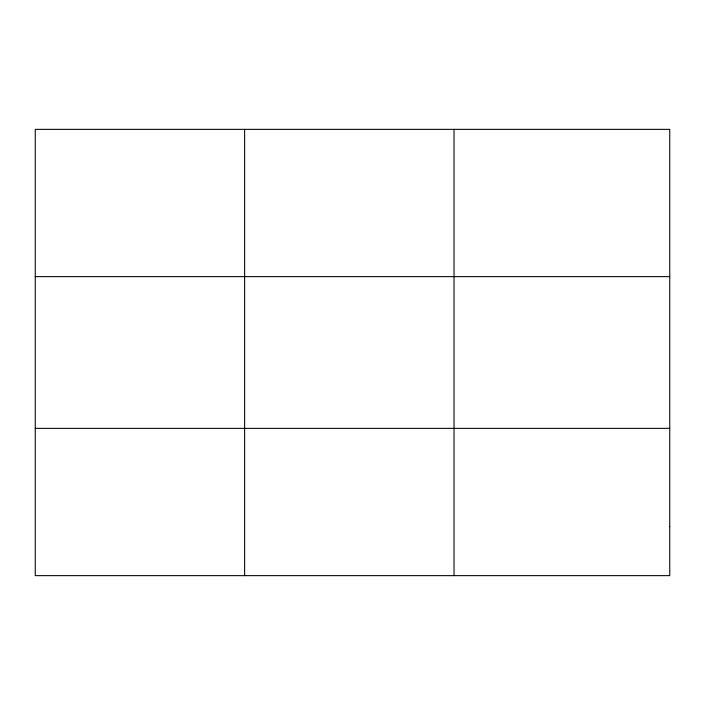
<?xml version="1.0" encoding="UTF-8"?>
<svg xmlns="http://www.w3.org/2000/svg" width="705" height="705" viewBox="0 0 705 705"><rect width="100%" height="100%" fill="white"/><g stroke="black" fill="none" stroke-linecap="round" stroke-linejoin="round"><path stroke-width="1.06" d="M244.635 575.641L244.635 129.359M454.02 575.641L454.02 129.359M35.25 276.633L669.75 276.633M35.25 428.367L669.75 428.367M669.75 526.547L669.75 575.641L35.25 575.641L35.25 129.359L669.75 129.359L669.75 526.547"/></g></svg>
